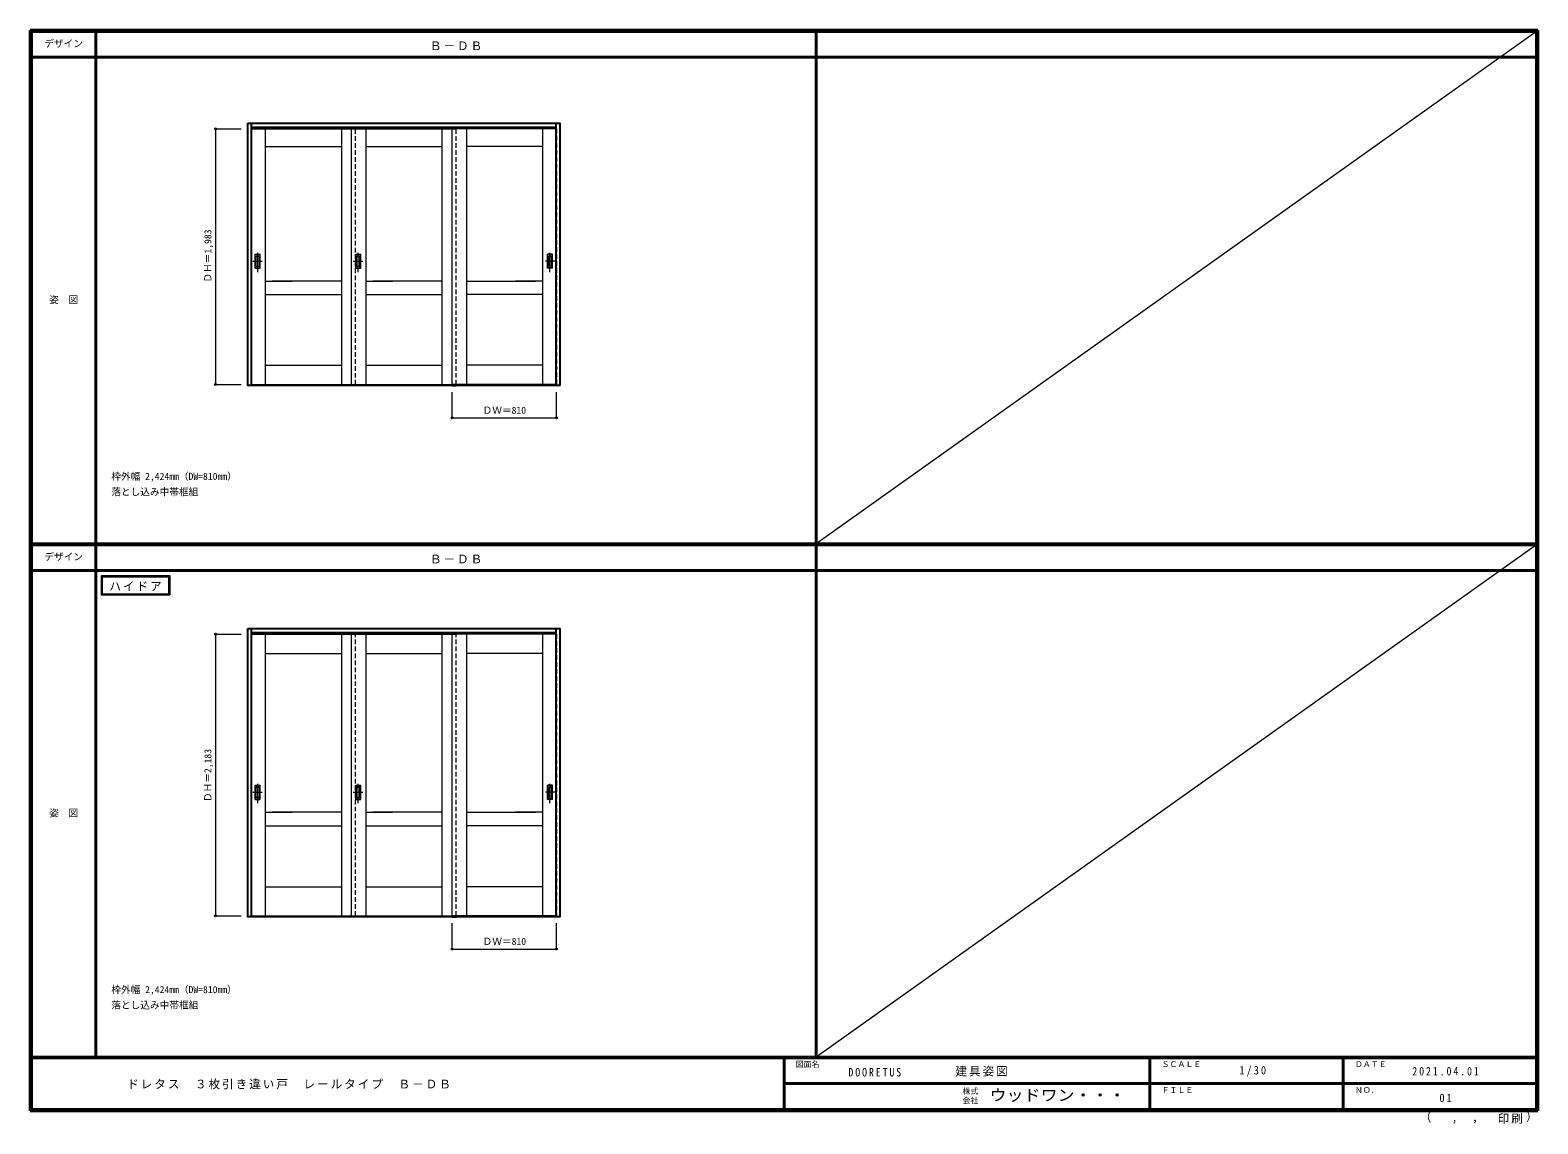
# Model space of a CAD drawing. Units: millimetres, scale not verified. Extents: x -6000 to 5700, y -4307 to 4175.
import ezdxf
from ezdxf.enums import TextEntityAlignment as Align

# ---------------------------------------------------------------- set-up
doc = ezdxf.new("R2010")
doc.units = ezdxf.units.MM
doc.header["$LTSCALE"] = 30
doc.header["$PDMODE"] = 32
doc.header["$PDSIZE"] = 15
doc.linetypes.add('CHAIN1', pattern=[8, 5, -1, 1, -1])
doc.linetypes.add('DASHED1', pattern=[1.8, 1.2, -0.6])
for name, color, linetype, lineweight in [('0-2_扉', 7, 'Continuous', 18), ('0-4_枠', 3, 'Continuous', 25), ('0-6_引手', 7, 'Continuous', 18), ('0-A_文字', 7, 'Continuous', 18), ('0-B_寸法', 4, 'Continuous', 9), ('F-1_枠', 6, 'Continuous', 40), ('F-A_文字', 7, 'Continuous', 18)]:
    doc.layers.add(name, color=color, linetype=linetype, lineweight=lineweight)
doc.styles.add('ＭＳ ゴシック', font='')
doc.styles.get('ＭＳ ゴシック').set_extended_font_data('MS Gothic')

msp = doc.modelspace()

# ---------------------------------------------------------------- linework, layer by layer
at = {"layer": '0-2_扉', "color": 4, "linetype": 'DASHED1', "lineweight": 9}
for p, q in [((-4285, 3409), (-4285, 3405)), ((-4285, 3409), (-4285, 3405)), ((-4285, 3409), (-4285, 1426)), ((-4282, 3409), (-4285, 3409)), ((-3475, 1426), (-3475, 3409)), ((-2695, 1426), (-2695, 3409)), ((-1918, 3409), (-1915, 3409)), ((-1915, 3409), (-1915, 3405)), ((-1915, 3409), (-1915, 3405)), ((-1915, 3409), (-1915, 1426)), ((-4282, 1426), (-4285, 1426)), ((-1918, 1426), (-1915, 1426)), ((-4285, -510.25), (-4285, -514.25)), ((-4285, -510.25), (-4285, -514.25)), ((-4285, -510.25), (-4285, -2693.25)), ((-4282, -510.25), (-4285, -510.25)), ((-1918, -510.25), (-1915, -510.25)), ((-1915, -510.25), (-1915, -514.25)), ((-1915, -510.25), (-1915, -514.25)), ((-1915, -510.25), (-1915, -2693.25)), ((-4282, -2693.25), (-4285, -2693.25)), ((-1918, -2693.25), (-1915, -2693.25))]:
    msp.add_line(p, q, dxfattribs=at)
at = {"layer": '0-2_扉'}
for p, q in [((-4282, 3409), (-3475, 3409)), ((-4175, 3409), (-4175, 1426)), ((-3585, 3409), (-3585, 1426)), ((-3505, 1426), (-3505, 3409)), ((-3505, 3409), (-2695, 3409)), ((-3395, 3409), (-3395, 1426)), ((-2805, 3409), (-2805, 1426)), ((-1918, 3409), (-2725, 3409)), ((-2725, 1426), (-2725, 3409)), ((-2615, 3409), (-2615, 1426)), ((-2025, 3409), (-2025, 1426)), ((-4175, 3274), (-3585, 3274)), ((-3395, 3274), (-2805, 3274)), ((-2025, 3274), (-2615, 3274)), ((-4175, 2229), (-3967.5, 2229)), ((-3585, 2229), (-4121.5, 2229)), ((-3395, 2229), (-3187.5, 2229)), ((-2805, 2229), (-3341.5, 2229)), ((-2615, 2229), (-2078.5, 2229)), ((-2025, 2229), (-2232.5, 2229)), ((-4175, 2124), (-3585, 2124)), ((-3395, 2124), (-2805, 2124)), ((-2025, 2124), (-2615, 2124)), ((-4175, 1576), (-3585, 1576)), ((-3395, 1576), (-2805, 1576)), ((-2025, 1576), (-2615, 1576)), ((-4282, 1426), (-3475, 1426)), ((-3505, 1426), (-2695, 1426)), ((-1918, 1426), (-2725, 1426)), ((-4282, -510.25), (-3475, -510.25)), ((-4175, -510.25), (-4175, -2693.25)), ((-3585, -510.25), (-3585, -2693.25)), ((-3505, -2693.25), (-3505, -510.25)), ((-3505, -510.25), (-2695, -510.25)), ((-3395, -510.25), (-3395, -2693.25)), ((-2805, -510.25), (-2805, -2693.25)), ((-1918, -510.25), (-2725, -510.25)), ((-2725, -2693.25), (-2725, -510.25)), ((-2615, -510.25), (-2615, -2693.25)), ((-2025, -510.25), (-2025, -2693.25)), ((-4175, -660.25), (-3585, -660.25)), ((-3395, -660.25), (-2805, -660.25)), ((-2025, -660.25), (-2615, -660.25)), ((-4175, -1890.25), (-3967.5, -1890.25)), ((-3585, -1890.25), (-4121.5, -1890.25)), ((-3395, -1890.25), (-3187.5, -1890.25)), ((-2805, -1890.25), (-3341.5, -1890.25)), ((-2615, -1890.25), (-2078.5, -1890.25)), ((-2025, -1890.25), (-2232.5, -1890.25)), ((-4175, -1995.25), (-3585, -1995.25)), ((-3395, -1995.25), (-2805, -1995.25)), ((-2025, -1995.25), (-2615, -1995.25)), ((-4175, -2468.25), (-3585, -2468.25)), ((-3395, -2468.25), (-2805, -2468.25)), ((-2025, -2468.25), (-2615, -2468.25)), ((-4282, -2693.25), (-3475, -2693.25)), ((-3505, -2693.25), (-2695, -2693.25)), ((-1918, -2693.25), (-2725, -2693.25))]:
    msp.add_line(p, q, dxfattribs=at)
at = {"layer": '0-2_扉', "color": 3, "lineweight": 25}
msp.add_line((-2725, 1418), (-2695, 1418), dxfattribs=at)
at = {"layer": '0-4_枠'}
for p, q in [((-4312, 3453), (-1888, 3453)), ((-4282, 1418), (-4282, 3453)), ((-4282, 3423), (-1918, 3423)), ((-1918, 1418), (-1918, 3453)), ((-1888, 1418), (-1888, 3453)), ((-1918, 1421), (-4282, 1421)), ((-1918, 1418), (-4282, 1418)), ((-1888, 1418), (-1918, 1418)), ((-4312, -466.25), (-1888, -466.25)), ((-4282, -2701.25), (-4282, -466.25)), ((-1918, -2701.25), (-1918, -466.25)), ((-1888, -2701.25), (-1888, -466.25)), ((-4282, -496.25), (-1918, -496.25)), ((-1918, -2698.25), (-4282, -2698.25)), ((-1918, -2701.25), (-4282, -2701.25)), ((-2725, -2701.25), (-2695, -2701.25)), ((-1888, -2701.25), (-1918, -2701.25))]:
    msp.add_line(p, q, dxfattribs=at)
at = {"layer": '0-4_枠', "color": 4, "linetype": 'DASHED1', "lineweight": 9}
for p, q in [((-3475, -2693.25), (-3475, -510.25)), ((-2695, -2693.25), (-2695, -510.25))]:
    msp.add_line(p, q, dxfattribs=at)
at = {"layer": '0-4_枠'}
for points in [[(-4282, 1418), (-4312, 1418), (-4312, 3453)], [(-4282, -2701.25), (-4312, -2701.25), (-4312, -466.25)]]:
    msp.add_lwpolyline(points, dxfattribs=at)
at = {"layer": '0-6_引手', "linetype": 'CHAIN1'}
for p, q in [((-4234, 2298.27), (-4234, 2469.12)), ((-3454, 2298.27), (-3454, 2469.12)), ((-1966, 2298.27), (-1966, 2469.12)), ((-4272.07, 2383.5), (-4199.56, 2383.5)), ((-3492.07, 2383.5), (-3419.56, 2383.5)), ((-1927.93, 2383.5), (-2000.44, 2383.5)), ((-4272.07, -1735.75), (-4199.56, -1735.75)), ((-4234, -1820.98), (-4234, -1650.13)), ((-3492.07, -1735.75), (-3419.56, -1735.75)), ((-3454, -1820.98), (-3454, -1650.13)), ((-1927.93, -1735.75), (-2000.44, -1735.75)), ((-1966, -1820.98), (-1966, -1650.13))]:
    msp.add_line(p, q, dxfattribs=at)
at = {"layer": '0-6_引手'}
for p, q in [((-4253, 2438.5), (-4215, 2438.5)), ((-4253, 2328.5), (-4253, 2438.5)), ((-4246.5, 2422.5), (-4221.5, 2422.5)), ((-4246.5, 2344.5), (-4246.5, 2422.5)), ((-4246.5, 2344.5), (-4221.5, 2344.5)), ((-4221.5, 2344.5), (-4221.5, 2422.5)), ((-4215, 2328.5), (-4215, 2438.5)), ((-3473, 2438.5), (-3435, 2438.5)), ((-3473, 2328.5), (-3473, 2438.5)), ((-3466.5, 2422.5), (-3441.5, 2422.5)), ((-3466.5, 2344.5), (-3466.5, 2422.5)), ((-3466.5, 2344.5), (-3441.5, 2344.5)), ((-3441.5, 2344.5), (-3441.5, 2422.5)), ((-3435, 2328.5), (-3435, 2438.5)), ((-1947, 2438.5), (-1985, 2438.5)), ((-1985, 2328.5), (-1985, 2438.5)), ((-1953.5, 2422.5), (-1978.5, 2422.5)), ((-1978.5, 2344.5), (-1978.5, 2422.5)), ((-1953.5, 2344.5), (-1978.5, 2344.5)), ((-1953.5, 2344.5), (-1953.5, 2422.5)), ((-1947, 2328.5), (-1947, 2438.5)), ((-4253, 2328.5), (-4215, 2328.5)), ((-3473, 2328.5), (-3435, 2328.5)), ((-1947, 2328.5), (-1985, 2328.5)), ((-4253, -1680.75), (-4215, -1680.75)), ((-4253, -1790.75), (-4253, -1680.75)), ((-4246.5, -1696.75), (-4221.5, -1696.75)), ((-4246.5, -1774.75), (-4246.5, -1696.75)), ((-4221.5, -1774.75), (-4221.5, -1696.75)), ((-4215, -1790.75), (-4215, -1680.75)), ((-3473, -1680.75), (-3435, -1680.75)), ((-3473, -1790.75), (-3473, -1680.75)), ((-3466.5, -1696.75), (-3441.5, -1696.75)), ((-3466.5, -1774.75), (-3466.5, -1696.75)), ((-3441.5, -1774.75), (-3441.5, -1696.75)), ((-3435, -1790.75), (-3435, -1680.75)), ((-1947, -1680.75), (-1985, -1680.75)), ((-1985, -1790.75), (-1985, -1680.75)), ((-1953.5, -1696.75), (-1978.5, -1696.75)), ((-1978.5, -1774.75), (-1978.5, -1696.75)), ((-1953.5, -1774.75), (-1953.5, -1696.75)), ((-1947, -1790.75), (-1947, -1680.75)), ((-4253, -1790.75), (-4215, -1790.75)), ((-4246.5, -1774.75), (-4221.5, -1774.75)), ((-3473, -1790.75), (-3435, -1790.75)), ((-3466.5, -1774.75), (-3441.5, -1774.75)), ((-1947, -1790.75), (-1985, -1790.75)), ((-1953.5, -1774.75), (-1978.5, -1774.75))]:
    msp.add_line(p, q, dxfattribs=at)
at = {"layer": '0-6_引手', "linetype": 'DASHED1'}
for p, q in [((-4218, 2332.5), (-4218, 2434.5)), ((-3438, 2332.5), (-3438, 2434.5)), ((-1982, 2332.5), (-1982, 2434.5)), ((-4250, 2332.5), (-4218, 2332.5)), ((-3470, 2332.5), (-3438, 2332.5)), ((-1950, 2332.5), (-1982, 2332.5)), ((-4218, -1786.75), (-4218, -1684.75)), ((-3438, -1786.75), (-3438, -1684.75)), ((-1982, -1786.75), (-1982, -1684.75)), ((-4250, -1786.75), (-4218, -1786.75)), ((-3470, -1786.75), (-3438, -1786.75)), ((-1950, -1786.75), (-1982, -1786.75))]:
    msp.add_line(p, q, dxfattribs=at)
for points in [[(-4250, 2332.5), (-4250, 2434.5), (-4218, 2434.5)], [(-3470, 2332.5), (-3470, 2434.5), (-3438, 2434.5)], [(-1950, 2332.5), (-1950, 2434.5), (-1982, 2434.5)], [(-4250, -1786.75), (-4250, -1684.75), (-4218, -1684.75)], [(-3470, -1786.75), (-3470, -1684.75), (-3438, -1684.75)], [(-1950, -1786.75), (-1950, -1684.75), (-1982, -1684.75)]]:
    msp.add_lwpolyline(points, dxfattribs=at)
at = {"layer": '0-A_文字'}
for p, q in [((-5450, -55.5), (-5450, -205.5)), ((-5440, -65.5), (-4925.67, -65.5)), ((-4925.67, -65.5), (-4925.67, -195.5)), ((-5450, -205.5), (-4915.67, -205.5))]:
    msp.add_line(p, q, dxfattribs=at)
for points in [[(-5450, -55.5), (-4915.67, -55.5), (-4915.67, -205.5)], [(-5440, -65.5), (-5440, -195.5), (-4925.67, -195.5)]]:
    msp.add_lwpolyline(points, dxfattribs=at)
at = {"layer": '0-B_寸法'}
for p, q in [((-4562, 3409), (-4362, 3409)), ((-4562, 3409), (-4562, 1426)), ((-4562, 1426), (-4362, 1426)), ((-2725, 1168), (-2725, 1368)), ((-1915, 1168), (-1915, 1368)), ((-2725, 1168), (-1915, 1168)), ((-4562, -510.25), (-4362, -510.25)), ((-4562, -510.25), (-4562, -2693.25)), ((-4562, -2693.25), (-4362, -2693.25)), ((-2725, -2951.25), (-2725, -2751.25)), ((-1915, -2951.25), (-1915, -2751.25)), ((-2725, -2951.25), (-1915, -2951.25))]:
    msp.add_line(p, q, dxfattribs=at)
at = {"layer": '0-B_寸法', "color": 7}
for p in [(-4562, 3409), (-4562, 1426), (-2725, 1168), (-1915, 1168), (-4562, -510.25), (-4562, -2693.25), (-2725, -2951.25), (-1915, -2951.25)]:
    msp.add_point(p, dxfattribs=at)
at = {"layer": 'F-1_枠'}
for p, q in [((-6000, 4175), (5700, 4175)), ((-6000, 4175), (-6000, -4205)), ((-6000, 4170), (5700, 4170)), ((-6000, 4165), (5700, 4165)), ((-5995, 4175), (-5995, -4205)), ((-5990, 4175), (-5990, -4205)), ((-5490, 4175), (-5490, -3790)), ((100, -3790), (100, 4175)), ((5690, 4175), (5690, -4205)), ((5695, 4175), (5695, -4205)), ((5700, 4175), (5700, -4205)), ((-6000, 3965), (5700, 3965)), ((-6000, 190.5), (5700, 190.5)), ((-6000, 187.5), (5700, 187.5)), ((-6000, 184.5), (5700, 184.5)), ((-6000, -15.5), (5700, -15.5)), ((5700, -3790), (-6000, -3790)), ((5700, -3795), (-6000, -3795)), ((-150, -3795), (-150, -4195)), ((2690, -3795), (2690, -4195)), ((4190, -3795), (4190, -4195)), ((-150, -3995), (5690, -3995.01)), ((5700, -4195), (-6000, -4195)), ((5700, -4200), (-6000, -4200)), ((5700, -4205), (-6000, -4205))]:
    msp.add_line(p, q, dxfattribs=at)
at = {"layer": 'F-A_文字'}
for p, q in [((5690, 4165), (100, 190.5)), ((5690, 184.5), (100, -3790))]:
    msp.add_line(p, q, dxfattribs=at)

# ---------------------------------------------------------------- texts
at = {"layer": '0-A_文字', "style": 'ＭＳ ゴシック'}
for s, p in [('枠外幅 2,424mm（DW=810mm）', (-5370, 670.5)), ('落とし込み中帯框組', (-5370, 550.5)), ('枠外幅 2,424mm（DW=810mm）', (-5370, -3310)), ('落とし込み中帯框組', (-5370, -3430))]:
    msp.add_text(s, height=54.99, dxfattribs=at).set_placement(p, align=Align.BOTTOM_LEFT)
at = {"layer": '0-A_文字', "char_height": 65.98, "attachment_point": 7, "style": 'ＭＳ ゴシック'}
for s, insert in [('\\T1.17;Ｂ－ＤＢ', (-2897.5, 4020)), ('\\T1.17;Ｂ－ＤＢ', (-2897.5, 39.5)), ('\\T1.17;ハイドア', (-5385.34, -175.5))]:
    msp.add_mtext(s, dxfattribs=dict(at, insert=insert))
at = {"layer": '0-B_寸法', "color": 7, "style": 'ＭＳ ゴシック'}
for s, p in [('ＤＨ＝1,983', (-4577, 2217.25)), ('ＤＨ＝2,183', (-4577, -1811.25))]:
    msp.add_text(s, height=54.99, rotation=90, dxfattribs=at).set_placement(p, align=Align.BOTTOM_LEFT)
for p in [(-2488.75, 1183), (-2488.75, -2936.25)]:
    msp.add_text('ＤＷ＝810', height=54.99, dxfattribs=at).set_placement(p, align=Align.BOTTOM_LEFT)
at = {"layer": 'F-A_文字', "style": 'ＭＳ ゴシック'}
for s, height, p in [('デザイン', 54.99, (-5890, 4027.5)), ('姿\u3000図', 54.99, (-5852.5, 2040.25)), ('デザイン', 54.99, (-5890, 47)), ('姿\u3000図', 54.99, (-5852.5, -1940.25)), ('図面名', 43.99, (-60, -3880)), ('ＳＣＡＬＥ', 43.99, (2780, -3880)), ('ＤＡＴＥ', 43.99, (4280, -3880)), ('株式', 43.99, (1235, -4089)), ('ＦＩＬＥ', 43.99, (2780, -4080)), ('ＮＯ．', 43.99, (4280, -4080)), ('会社', 43.99, (1235, -4161)), ('（', 65.98, (4784.03, -4308.31)), ('）', 65.98, (5608.4, -4304.13)), (',', 65.98, (5031.28, -4308.31)), (',', 65.98, (5190.2, -4305.53))]:
    msp.add_text(s, height=height, dxfattribs=at).set_placement(p, align=Align.BOTTOM_LEFT)
at = {"layer": 'F-A_文字', "style": 'ＭＳ ゴシック', "width": 1.1}
msp.add_text('ウッドワン・・・', height=87.98, dxfattribs=at).set_placement((1445, -4155), align=Align.BOTTOM_LEFT)
at = {"layer": 'F-A_文字', "char_height": 65.98, "attachment_point": 7, "style": 'ＭＳ ゴシック'}
for s, insert in [('\\T1.17;建具姿図', (1180.42, -3940)), ('\\T1.38;\\W0.9;1/30', (3383.75, -3940)), ('\\T1.17;ドレタス\u3000３枚引き違い戸\u3000レールタイプ\u3000Ｂ－ＤＢ', (-5247.55, -4040)), ('\\T1.39;\\W0.85;DOORETUS', (350, -3940.79)), ('\\T1.39;\\W0.85;2021.04.01', (4726.25, -3932.5)), ('\\T1.36;\\W0.9;01', (4936.25, -4140)), ('\\T1.17;印刷', (5388.15, -4306.92))]:
    msp.add_mtext(s, dxfattribs=dict(at, insert=insert))

doc.saveas('drawing.dxf')
